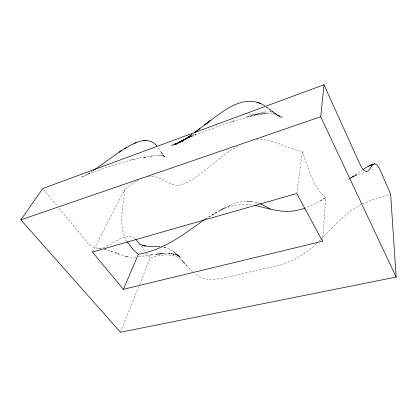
<?xml version="1.0" encoding="UTF-8"?>
<svg xmlns="http://www.w3.org/2000/svg" width="417" height="417" viewBox="0 0 417 417"><rect width="100%" height="100%" fill="white"/><g stroke="black" fill="none" stroke-linecap="round" stroke-linejoin="round"><path stroke-width="0.31" stroke-dasharray="2.08 1.56" d="M322.539 241.229L325.776 197.528L322.028 194.4A47.512 12.458 72.7 0 1 318.442 189.943L314.418 183.256A36.368 9.654 72.9 0 1 311.134 176.323L307.428 166.607L302.565 151.496C286.766 149.213 272.833 137.73 256.33 139.997M136.239 181.494L129.859 185.628L124.761 189.521C123.62 206.524 117.558 225.623 126.904 241.365M296.763 193.498L302.565 151.496M120.477 332.245L138.647 286.953M139.617 284.54L150.271 257.972C161.76 254.12 176.751 252.113 184.814 263.487M92.381 252.066L124.761 189.521M321.059 239.149C333.762 226.905 345.266 212.654 361.263 204.497M318.849 241.297L320.616 239.582M316.633 243.387C303.602 256.731 286.041 264.388 267.923 267.777L231.284 276.205C219.316 278.989 204.538 282.747 194.4 273.385M193.207 133.529L181.619 141.832L192.253 134.227M349.524 178.872L362.284 169.818M349.154 179.122L356.191 174.144M348.148 179.836L349.065 179.195M191.731 134.592L180.759 142.233L191.294 134.926L179.894 142.64L190.324 135.624L179.023 143.041L189.36 136.312L177.288 143.813L187.426 137.641L175.995 144.35L186.472 138.267L175.567 144.517L185.523 138.856L173.873 145.106L194.312 134.608L172.237 145.543L192.399 135.879L170.673 145.788L195.808 134.67L194.134 135.337L215.13 127.466L233.942 120.987L231.227 121.889M92.642 170.824L85.516 175.276L80.981 177.345L89.728 173.55L87.58 174.389C108.639 166.055 130.318 158.971 152.81 155.833L150.282 156.266L158.861 155.181M205.44 218.967L216.684 212.206L225.998 208.026A44.65 24.155 -33.5 0 1 234.969 205.409L243.684 204.366L253.291 205.107M205.445 218.946L216.684 212.206M320.214 201.062L325.776 197.528L317.452 202.626L306.568 207.583A39.709 21.079 -27.1 0 1 305.505 207.958M212.102 214.765L224.581 207.927L220.155 210.246M136.797 181.166L138.402 180.306M224.862 207.77L230.825 205.049M220.437 210.111L225.144 207.624M238.143 146.059C218.086 156.239 203.897 175.364 183.131 184.241C170.303 189.495 161.202 173.795 148.53 176.688M362.274 203.965L375.013 198.742L390.109 194.385M351.354 177.59L356.53 175.109L350.092 178.033L355.92 175.421L364.771 172.231M226.52 206.973C234.318 203.215 243.002 200.296 251.774 201.39M232.67 121.415L265.707 111.871L246.244 117.041L267.74 112.939L249.236 115.014C260.422 114.539 272.457 111.303 282.809 117.271L278.003 115.316L269.038 110.677L279.802 116.447L266.473 107.091M132.132 159.628L131.511 159.747L135.525 159.023M145.444 157.094L143.036 157.438L147.039 156.881M138.256 256.742L152.528 254.761L149.995 254.99L162.932 253.724L156.078 254.198L164.006 253.755L157.298 253.885L170.928 253.651L167.796 253.687L173.894 254.167L170.965 253.656L174.379 254.271L171.476 253.672L176.261 254.787M135.833 257.013L131.136 257.2L125.418 256.309L127.56 256.825M59.141 208.344L84.891 239.394C89.53 247.218 99.59 251.425 107.591 245.603C115.832 242.329 125.898 231.524 134.884 238.722M160.3 155.103L158.377 155.207L162.432 155.39L161.363 155.166L163.693 155.958L162.745 155.489L164.767 156.849L163.433 155.802L165.205 157.636L160.795 151.908L162.265 154.227L157.85 147.41M104.651 249.309L105.913 249.449M98.673 248.396L101.67 248.86M251.566 201.354L255.809 202.162L259.254 203.319L255.809 202.162M126.794 256.643L120.331 254.777L115.613 252.634L118.97 254.094L110.265 250.815L112.11 251.269L104.021 249.236M165.961 247.807L163.219 247.109C170.407 248.204 175.953 253.296 181.041 258.087L174.483 252.41L179.93 257.018L177.553 255.261L180.139 256.789L176.266 254.615L178.909 255.965L175.823 254.443L178.486 255.73L173.477 253.859M266.432 107.096L281.48 118.016L266.619 107.07M173.128 251.368L174.097 252.097M192.586 271.728L181.541 259.963L187.447 266.338M162.859 154.952L164.35 156.651M43.665 189.683L57.358 206.191M141.134 246.056L145.085 251.206M146.388 252.905L150.271 257.972M251.138 201.302L247.015 201.161L251.138 201.302"/><path stroke-width="0.63" d="M396.15 277.086L320.704 116.734L324.004 84.755L42.737 188.557L20.85 219.837L120.477 332.245L396.15 277.086L390.635 194.244L382.285 174.9C379.913 169.719 375.759 157.334 370.364 168.213C364.109 178.476 359.272 161.582 356.801 157.381L324.004 84.755M123.406 289.315L322.539 241.229L296.763 193.498L92.381 252.066L123.406 289.315L138.371 254.266C163.615 249.992 184.267 234.245 204.445 219.608M204.596 124.954L210.345 120.555L205.472 124.329C221.922 112.23 243.486 92.324 264.675 105.772M209.433 121.326L195.088 132.173M194.155 132.846L199.925 128.665M136.364 142.557C120.419 149.182 107.659 161.4 93.168 170.459M119.085 152.231L121.545 150.626L120.221 151.486M124.313 148.838L126.659 147.399M362.826 169.479L368.576 166.122L374.826 163.693M371.328 164.877L368.831 166.013L371.578 164.767M134.373 143.365C141.493 139.768 151.579 138.731 156.834 146.08M20.85 219.837L320.704 116.734M143.135 140.696L145.121 140.529M146.231 140.534L145.455 140.519M160.081 246.635L148.374 246.374L142.452 245.405L145.325 246.051L139.841 244.164M254.891 205.399C269.179 208.662 283.899 213.968 298.645 209.933A39.709 21.079 -27.1 0 0 304.968 208.14M260.938 103.697L256.955 102.071M260.177 203.684L270.305 208.886M138.371 254.266L133.602 250.08L127.143 241.745M135.645 239.41L139.804 244.32"/></g></svg>
